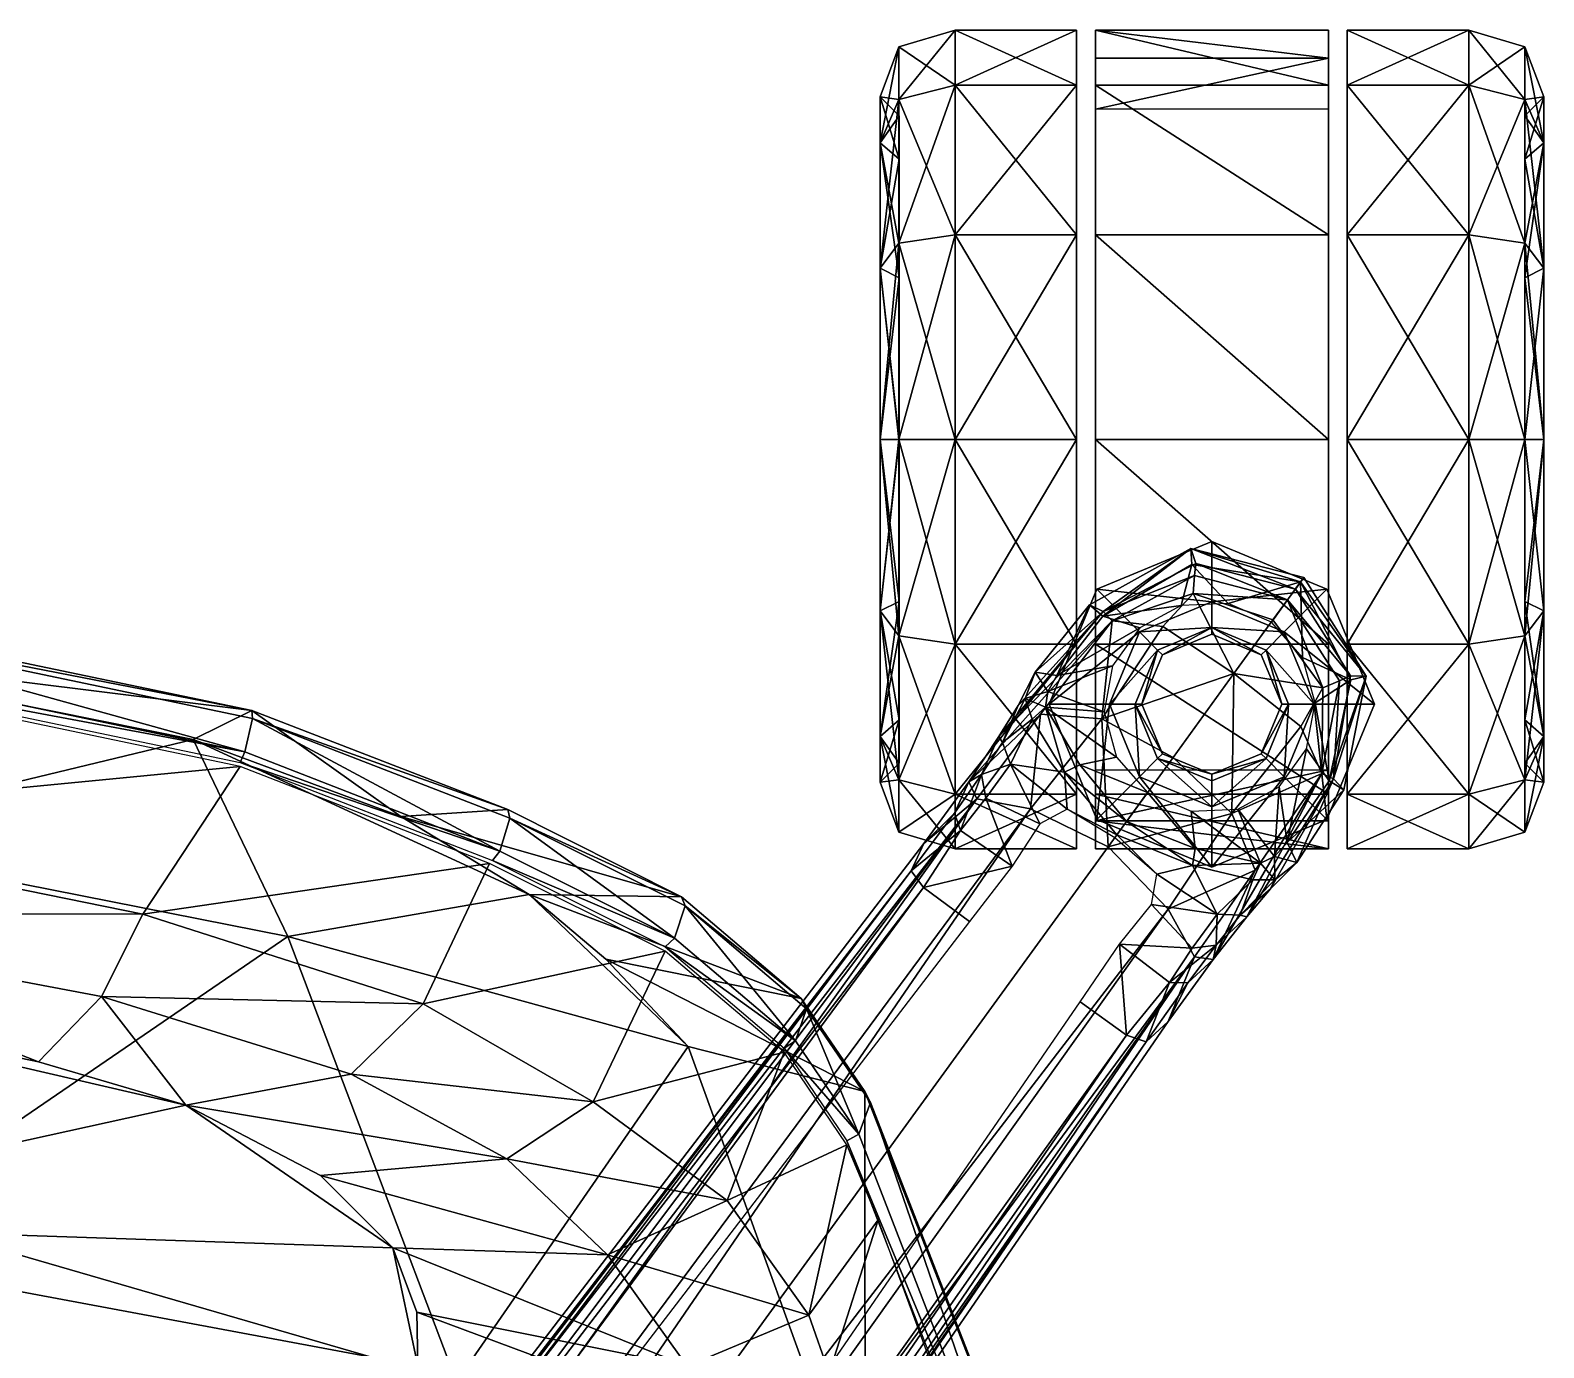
# Model space of a CAD drawing. Header units: inches. Extents: x -13.4 to 13.4, y -1.9 to 24.2.
# Drawn here: x 3.917 to 8.651, y 20.074 to 24.192 of the extents above; entities that cross this region are included whole.
import ezdxf

# ---------------------------------------------------------------- set-up
doc = ezdxf.new("R2010")
doc.units = ezdxf.units.IN
doc.header["$MEASUREMENT"] = 0
for name, color, linetype in [('AFUSE-3D-042', 42, 'Continuous'), ('AFUSE-3D-043', 43, 'Continuous'), ('AFUSE-3D-072', 72, 'Continuous'), ('AFUSE-3D-073', 73, 'Continuous'), ('AFUSE-3D-074', 74, 'Continuous')]:
    doc.layers.add(name, color=color, linetype=linetype)

msp = doc.modelspace()

# ---------------------------------------------------------------- meshes
at = {"layer": 'AFUSE-3D-042'}
mesh = msp.add_polyface(dxfattribs=at)
corners = [(7.1897, 23.4727, 0.3095), (7.1897, 23.5524, 0.1714), (7.1897, 24.0207, 0.6398), (7.1897, 23.8827, 0.7195), (6.8098, 23.5524, 0.1714), (6.8098, 24.0207, 0.6398), (6.5752, 23.4482, 0.3519), (6.6346, 23.4185, 0.4033), (6.6346, 23.7889, 0.7736), (6.5752, 23.8403, 0.7439), (7.1897, 24.1922, 1.2795), (7.1897, 24.0328, 1.2795), (6.8098, 24.1922, 1.2795), (6.6346, 23.9245, 1.2795), (6.5752, 23.9838, 1.2795), (7.1897, 24.0207, 1.9193), (7.1897, 23.8827, 1.8396), (6.8098, 24.0207, 1.9193), (6.6346, 23.7889, 1.7854), (6.5752, 23.8403, 1.8151), (7.1897, 23.5524, 2.3876), (7.1897, 23.4727, 2.2496), (6.8098, 23.5524, 2.3876), (6.6346, 23.4185, 2.1558), (6.5752, 23.4482, 2.2072), (6.634, 23.5264, 0.2165), (6.634, 23.9756, 0.6658), (6.634, 24.1401, 1.2795), (6.634, 23.9756, 1.8932), (6.634, 23.5264, 2.3425), (6.6346, 22.9126, 0.2677), (7.2488, 24.0328, 1.2795), (7.2488, 23.8827, 1.8396), (7.2488, 24.0207, 1.9193), (7.2488, 24.1922, 1.2795), (7.2488, 23.4727, 2.2496), (7.2488, 23.5524, 2.3876), (7.9771, 23.5524, 2.3876), (7.9771, 24.0207, 1.9193), (7.9771, 24.1046, 0.9528), (7.2488, 24.1046, 0.9528), (7.2488, 23.9452, 0.9528)]
mesh.append_faces([[corners[k] for k in face] for face in [(30, 18, 8)]], dxfattribs={"vtx0": -1, "vtx1": -1, "vtx2": -1})
mesh.append_faces([[corners[k] for k in face] for face in [(0, 1, 2), (2, 3, 0), (1, 4, 5), (5, 2, 1), (6, 7, 8), (8, 9, 6), (3, 2, 10), (10, 11, 3), (2, 5, 12), (12, 10, 2), (9, 8, 13), (13, 14, 9), (11, 10, 15), (15, 16, 11), (10, 12, 17), (17, 15, 10), (14, 13, 18), (18, 19, 14), (16, 15, 20), (20, 21, 16), (15, 17, 22), (22, 20, 15), (19, 18, 23), (23, 24, 19), (25, 26, 5), (5, 4, 25), (26, 27, 12), (12, 5, 26), (27, 28, 17), (17, 12, 27), (28, 29, 22), (22, 17, 28), (6, 9, 26), (26, 25, 6), (9, 14, 27), (27, 26, 9), (14, 19, 28), (28, 27, 14), (19, 24, 29), (29, 28, 19), (18, 13, 8), (31, 32, 33), (33, 34, 31), (32, 35, 36), (36, 33, 32), (33, 36, 37), (34, 33, 38), (39, 40, 34), (31, 34, 40), (40, 41, 31), (41, 40, 39)]], dxfattribs={"vtx2": -1})
mesh = msp.add_polyface(dxfattribs=at)
corners = [(8.0362, 23.4727, 0.3095), (8.0362, 23.8827, 0.7195), (8.0362, 24.0207, 0.6398), (8.0362, 23.5524, 0.1714), (8.4161, 24.0207, 0.6398), (8.4161, 23.5524, 0.1714), (8.6507, 23.4482, 0.3519), (8.6507, 23.8403, 0.7439), (8.5913, 23.7889, 0.7736), (8.5913, 23.4185, 0.4033), (8.0362, 24.0328, 1.2795), (8.0362, 24.1922, 1.2795), (8.4161, 24.1922, 1.2795), (8.6507, 23.9838, 1.2795), (8.5913, 23.9245, 1.2795), (8.0362, 23.8827, 1.8396), (8.0362, 24.0207, 1.9193), (8.4161, 24.0207, 1.9193), (8.6507, 23.8403, 1.8151), (8.5913, 23.7889, 1.7854), (8.0362, 23.4727, 2.2496), (8.0362, 23.5524, 2.3876), (8.4161, 23.5524, 2.3876), (8.6507, 23.4482, 2.2072), (8.5913, 23.4185, 2.1558), (8.5919, 23.5264, 0.2165), (8.5919, 23.9756, 0.6658), (8.5919, 24.1401, 1.2795), (8.5919, 23.9756, 1.8932), (8.5919, 23.5264, 2.3425), (8.5913, 22.9126, 2.2913), (8.5913, 22.9126, 0.2677), (7.9771, 23.5524, 2.3876), (7.9771, 24.0207, 1.9193), (7.2488, 24.0207, 1.9193), (7.9771, 24.1922, 1.2795), (7.2488, 24.1922, 1.2795), (7.9771, 24.1046, 0.9528), (7.9771, 23.9452, 0.9528), (7.2488, 23.9452, 0.9528), (7.9771, 23.8827, 1.8396), (7.9771, 24.0328, 1.2795), (7.9771, 23.4727, 2.2496)]
mesh.append_faces([[corners[k] for k in face] for face in [(8, 19, 31)]], dxfattribs={"vtx0": -1, "vtx1": -1, "vtx2": -1})
mesh.append_faces([[corners[k] for k in face] for face in [(0, 1, 2), (2, 3, 0), (3, 2, 4), (4, 5, 3), (6, 7, 8), (8, 9, 6), (1, 10, 11), (11, 2, 1), (2, 11, 12), (12, 4, 2), (7, 13, 14), (14, 8, 7), (10, 15, 16), (16, 11, 10), (11, 16, 17), (17, 12, 11), (13, 18, 19), (19, 14, 13), (15, 20, 21), (21, 16, 15), (16, 21, 22), (22, 17, 16), (18, 23, 24), (24, 19, 18), (25, 5, 4), (4, 26, 25), (26, 4, 12), (12, 27, 26), (27, 12, 17), (17, 28, 27), (28, 17, 22), (22, 29, 28), (6, 25, 26), (26, 7, 6), (7, 26, 27), (27, 13, 7), (13, 27, 28), (28, 18, 13), (18, 28, 29), (29, 23, 18), (8, 14, 19), (19, 24, 30), (32, 33, 34), (33, 35, 36), (36, 35, 37), (37, 38, 39), (35, 33, 40), (40, 41, 35), (41, 38, 37), (37, 35, 41), (33, 32, 42), (42, 40, 33)]], dxfattribs={"vtx2": -1})
mesh = msp.add_polyface(dxfattribs=at)
corners = [(7.1897, 22.9126, 0.1594), (7.1897, 22.9126, 0), (7.1897, 23.5524, 0.1714), (7.1897, 23.4727, 0.3095), (6.8098, 22.9126, 0), (6.8098, 23.5524, 0.1714), (6.5752, 22.9126, 0.2083), (6.6346, 22.9126, 0.2677), (6.6346, 23.4185, 0.4033), (6.5752, 23.4482, 0.3519), (7.1897, 23.4727, 2.2496), (7.1897, 23.5524, 2.3876), (7.1897, 22.9126, 2.5591), (7.1897, 22.9126, 2.3997), (6.8098, 23.5524, 2.3876), (6.8098, 22.9126, 2.5591), (6.5752, 23.4482, 2.2072), (6.6346, 23.4185, 2.1558), (6.6346, 22.9126, 2.2913), (6.5752, 22.9126, 2.3507), (7.1897, 22.2729, 2.3876), (7.1897, 22.3526, 2.2496), (6.8098, 22.2729, 2.3876), (6.6346, 22.4067, 2.1558), (6.5752, 22.3771, 2.2072), (7.1897, 22.3526, 0.3095), (7.1897, 22.2729, 0.1714), (6.8098, 22.2729, 0.1714), (6.5752, 22.3771, 0.3519), (6.6346, 22.4067, 0.4033), (6.634, 22.9126, 0.0521), (6.634, 23.5264, 0.2165), (6.634, 23.5264, 2.3425), (6.634, 22.9126, 2.507), (6.634, 22.2989, 2.3425), (6.634, 22.2989, 0.2165), (6.6346, 23.7889, 1.7854), (6.6346, 22.0364, 1.7854), (6.6346, 23.7889, 0.7736), (7.2488, 23.4727, 2.2496), (7.2488, 22.9126, 2.3997), (7.2488, 22.9126, 2.5591), (7.2488, 23.5524, 2.3876), (7.2488, 22.3526, 2.2496), (7.2488, 22.2729, 2.3876), (7.9771, 22.2729, 2.3876), (7.9771, 22.9126, 2.5591), (7.2527, 22.4453, 2.5581), (7.2527, 22.4453, 2.6614), (7.6127, 22.5944, 2.6614), (7.2527, 22.4453, 2.4559), (7.6127, 22.5944, 2.4559)]
mesh.append_faces([[corners[k] for k in face] for face in [(50, 49, 51)]], dxfattribs={"vtx0": -1})
mesh.append_faces([[corners[k] for k in face] for face in [(37, 18, 36), (7, 37, 36)]], dxfattribs={"vtx0": -1, "vtx1": -1, "vtx2": -1})
mesh.append_faces([[corners[k] for k in face] for face in [(8, 7, 38)]], dxfattribs={"vtx1": -1})
mesh.append_faces([[corners[k] for k in face] for face in [(50, 47, 49)]], dxfattribs={"vtx1": -1, "vtx2": -1})
mesh.append_faces([[corners[k] for k in face] for face in [(0, 1, 2), (2, 3, 0), (1, 4, 5), (5, 2, 1), (6, 7, 8), (8, 9, 6), (10, 11, 12), (12, 13, 10), (11, 14, 15), (15, 12, 11), (16, 17, 18), (18, 19, 16), (13, 12, 20), (20, 21, 13), (12, 15, 22), (19, 18, 23), (23, 24, 19), (25, 26, 1), (1, 0, 25), (26, 27, 4), (4, 1, 26), (28, 29, 7), (7, 6, 28), (30, 31, 5), (5, 4, 30), (32, 33, 15), (15, 14, 32), (33, 34, 22), (22, 15, 33), (35, 30, 4), (4, 27, 35), (6, 9, 31), (31, 30, 6), (16, 19, 33), (33, 32, 16), (19, 24, 34), (34, 33, 19), (28, 6, 30), (30, 35, 28), (18, 17, 36), (39, 40, 41), (41, 42, 39), (40, 43, 44), (44, 41, 40), (41, 44, 45), (42, 41, 46), (47, 48, 49)]], dxfattribs={"vtx2": -1})
mesh = msp.add_polyface(dxfattribs=at)
corners = [(8.0362, 22.9126, 0.1594), (8.0362, 23.4727, 0.3095), (8.0362, 23.5524, 0.1714), (8.0362, 22.9126, 0), (8.4161, 23.5524, 0.1714), (8.4161, 22.9126, 0), (8.6507, 22.9126, 0.2083), (8.6507, 23.4482, 0.3519), (8.5913, 23.4185, 0.4033), (8.5913, 22.9126, 0.2677), (8.0362, 23.4727, 2.2496), (8.0362, 22.9126, 2.3997), (8.0362, 22.9126, 2.5591), (8.0362, 23.5524, 2.3876), (8.4161, 22.9126, 2.5591), (8.4161, 23.5524, 2.3876), (8.6507, 23.4482, 2.2072), (8.6507, 22.9126, 2.3507), (8.5913, 22.9126, 2.2913), (8.5913, 23.4185, 2.1558), (8.0362, 22.3526, 2.2496), (8.0362, 22.2729, 2.3876), (8.4161, 22.2729, 2.3876), (8.6507, 22.3771, 2.2072), (8.5913, 22.4067, 2.1558), (8.0362, 22.3526, 0.3095), (8.0362, 22.2729, 0.1714), (8.4161, 22.2729, 0.1714), (8.6507, 22.3771, 0.3519), (8.5913, 22.4067, 0.4033), (8.5919, 22.9126, 0.0521), (8.5919, 23.5264, 0.2165), (8.5919, 23.5264, 2.3425), (8.5919, 22.9126, 2.507), (8.5919, 22.2989, 2.3425), (8.5919, 22.2989, 0.2165), (8.5913, 23.7889, 1.7854), (8.5913, 22.0364, 1.7854), (8.5913, 23.7889, 0.7736), (7.9771, 22.2729, 2.3876), (7.9771, 22.9126, 2.5591), (7.2488, 22.9126, 2.5591), (7.9771, 23.5524, 2.3876), (7.2488, 23.5524, 2.3876), (7.9771, 22.9126, 2.3997), (7.9771, 23.4727, 2.2496), (7.9771, 22.3526, 2.2496), (7.9726, 22.4453, 2.4559), (7.6127, 22.5944, 2.4559), (7.6127, 22.5944, 2.6614), (7.9726, 22.4453, 2.6614), (7.9726, 22.4453, 2.5581)]
mesh.append_faces([[corners[k] for k in face] for face in [(47, 49, 51)]], dxfattribs={"vtx0": -1, "vtx1": -1})
mesh.append_faces([[corners[k] for k in face] for face in [(36, 18, 37), (36, 37, 9)]], dxfattribs={"vtx0": -1, "vtx1": -1, "vtx2": -1})
mesh.append_faces([[corners[k] for k in face] for face in [(8, 38, 9)]], dxfattribs={"vtx1": -1})
mesh.append_faces([[corners[k] for k in face] for face in [(0, 1, 2), (2, 3, 0), (3, 2, 4), (4, 5, 3), (6, 7, 8), (8, 9, 6), (10, 11, 12), (12, 13, 10), (13, 12, 14), (14, 15, 13), (16, 17, 18), (18, 19, 16), (11, 20, 21), (21, 12, 11), (12, 21, 22), (22, 14, 12), (17, 23, 24), (24, 18, 17), (25, 0, 3), (3, 26, 25), (26, 3, 5), (5, 27, 26), (28, 6, 9), (9, 29, 28), (30, 5, 4), (4, 31, 30), (32, 15, 14), (14, 33, 32), (33, 14, 22), (22, 34, 33), (35, 27, 5), (5, 30, 35), (6, 30, 31), (31, 7, 6), (16, 32, 33), (33, 17, 16), (17, 33, 34), (34, 23, 17), (28, 35, 30), (30, 6, 28), (39, 40, 41), (40, 42, 43), (42, 40, 44), (44, 45, 42), (40, 39, 46), (46, 44, 40), (47, 48, 49), (49, 50, 51)]], dxfattribs={"vtx2": -1})
mesh = msp.add_polyface(dxfattribs=at)
corners = [(6.8098, 22.2729, 2.3876), (7.1897, 22.2729, 2.3876), (7.1897, 22.9126, 2.5591), (7.1897, 22.3526, 2.2496), (7.1897, 21.8045, 1.9193), (7.1897, 21.9426, 1.8396), (6.8098, 21.8045, 1.9193), (6.5752, 22.3771, 2.2072), (6.6346, 22.4067, 2.1558), (6.6346, 22.0364, 1.7854), (6.5752, 21.985, 1.8151), (7.1897, 21.6331, 1.2795), (7.1897, 21.7925, 1.2795), (6.8098, 21.6331, 1.2795), (6.6346, 21.9008, 1.2795), (6.5752, 21.8415, 1.2795), (7.1897, 21.8045, 0.6398), (7.1897, 21.9426, 0.7195), (6.8098, 21.8045, 0.6398), (6.6346, 22.0364, 0.7736), (6.5752, 21.985, 0.7439), (7.1897, 22.2729, 0.1714), (7.1897, 22.3526, 0.3095), (6.8098, 22.2729, 0.1714), (6.6346, 22.4067, 0.4033), (6.5752, 22.3771, 0.3519), (6.634, 22.2989, 2.3425), (6.634, 21.8496, 1.8932), (6.634, 21.6852, 1.2795), (6.634, 21.8496, 0.6658), (6.634, 22.2989, 0.2165), (6.6346, 22.9126, 0.2677), (6.6346, 22.9126, 2.2913), (7.2488, 22.3526, 2.2496), (7.2488, 21.9426, 1.8396), (7.2488, 21.8045, 1.9193), (7.3862, 22.3118, 2.6614), (7.2527, 22.4453, 2.6614), (7.1036, 22.0854, 2.6614), (7.2924, 22.0854, 2.6614), (7.2527, 21.7254, 2.6614), (7.1036, 22.0854, 2.3569), (7.2527, 21.7254, 1.9394), (7.2527, 22.4453, 2.5581)]
mesh.append_faces([[corners[k] for k in face] for face in [(31, 19, 9)]], dxfattribs={"vtx0": -1, "vtx1": -1, "vtx2": -1})
mesh.append_faces([[corners[k] for k in face] for face in [(0, 1, 2), (3, 1, 4), (4, 5, 3), (1, 0, 6), (6, 4, 1), (7, 8, 9), (9, 10, 7), (5, 4, 11), (11, 12, 5), (4, 6, 13), (13, 11, 4), (10, 9, 14), (14, 15, 10), (12, 11, 16), (16, 17, 12), (11, 13, 18), (18, 16, 11), (15, 14, 19), (19, 20, 15), (17, 16, 21), (21, 22, 17), (16, 18, 23), (23, 21, 16), (20, 19, 24), (24, 25, 20), (26, 27, 6), (6, 0, 26), (27, 28, 13), (13, 6, 27), (28, 29, 18), (18, 13, 28), (29, 30, 23), (23, 18, 29), (7, 10, 27), (27, 26, 7), (10, 15, 28), (28, 27, 10), (15, 20, 29), (29, 28, 15), (20, 25, 30), (30, 29, 20), (31, 24, 19), (19, 14, 9), (9, 8, 32), (33, 34, 35), (36, 37, 38), (39, 38, 40), (40, 38, 41), (41, 42, 40), (38, 37, 43), (43, 41, 38)]], dxfattribs={"vtx2": -1})
mesh = msp.add_polyface(dxfattribs=at)
corners = [(8.0362, 22.3526, 2.2496), (8.0362, 21.9426, 1.8396), (8.0362, 21.8045, 1.9193), (8.0362, 22.2729, 2.3876), (8.4161, 21.8045, 1.9193), (8.4161, 22.2729, 2.3876), (8.6507, 22.3771, 2.2072), (8.6507, 21.985, 1.8151), (8.5913, 22.0364, 1.7854), (8.5913, 22.4067, 2.1558), (8.0362, 21.7925, 1.2795), (8.0362, 21.6331, 1.2795), (8.4161, 21.6331, 1.2795), (8.6507, 21.8415, 1.2795), (8.5913, 21.9008, 1.2795), (8.0362, 21.9426, 0.7195), (8.0362, 21.8045, 0.6398), (8.4161, 21.8045, 0.6398), (8.6507, 21.985, 0.7439), (8.5913, 22.0364, 0.7736), (8.0362, 22.3526, 0.3095), (8.0362, 22.2729, 0.1714), (8.4161, 22.2729, 0.1714), (8.6507, 22.3771, 0.3519), (8.5913, 22.4067, 0.4033), (8.5919, 22.2989, 2.3425), (8.5919, 21.8496, 1.8932), (8.5919, 21.6852, 1.2795), (8.5919, 21.8496, 0.6658), (8.5919, 22.2989, 0.2165), (8.5913, 22.9126, 2.2913), (8.5913, 22.9126, 0.2677), (7.9771, 21.9426, 1.8396), (7.9771, 21.8045, 1.9193), (7.9771, 21.6331, 1.2795), (7.9771, 21.7207, 0.9528), (7.9771, 21.8801, 0.9528), (7.9771, 21.7925, 1.2795), (8.1217, 22.0854, 2.6614), (7.9726, 22.4453, 2.6614), (7.8391, 22.3118, 2.6614), (7.9726, 21.7254, 2.6614), (7.9329, 22.0854, 2.6614), (7.9726, 21.7254, 1.9394), (8.1217, 22.0854, 2.3569), (7.9726, 22.4453, 2.5581)]
mesh.append_faces([[corners[k] for k in face] for face in [(8, 19, 31)]], dxfattribs={"vtx0": -1, "vtx1": -1, "vtx2": -1})
mesh.append_faces([[corners[k] for k in face] for face in [(0, 1, 2), (2, 3, 0), (3, 2, 4), (4, 5, 3), (6, 7, 8), (8, 9, 6), (1, 10, 11), (11, 2, 1), (2, 11, 12), (12, 4, 2), (7, 13, 14), (14, 8, 7), (10, 15, 16), (16, 11, 10), (11, 16, 17), (17, 12, 11), (13, 18, 19), (19, 14, 13), (15, 20, 21), (21, 16, 15), (16, 21, 22), (22, 17, 16), (18, 23, 24), (24, 19, 18), (25, 5, 4), (4, 26, 25), (26, 4, 12), (12, 27, 26), (27, 12, 17), (17, 28, 27), (28, 17, 22), (22, 29, 28), (6, 25, 26), (26, 7, 6), (7, 26, 27), (27, 13, 7), (13, 27, 28), (28, 18, 13), (18, 28, 29), (29, 23, 18), (30, 9, 8), (8, 14, 19), (19, 24, 31), (32, 33, 34), (35, 36, 37), (37, 34, 35), (38, 39, 40), (41, 38, 42), (41, 43, 44), (44, 38, 41), (38, 44, 45), (45, 39, 38)]], dxfattribs={"vtx2": -1})
mesh = msp.add_polyface(dxfattribs=at)
corners = [(7.2488, 21.8045, 1.9193), (7.2488, 22.2729, 2.3876), (7.2488, 22.3526, 2.2496), (7.2488, 21.9426, 1.8396), (7.2488, 21.7925, 1.2795), (7.2488, 21.6331, 1.2795), (7.2488, 21.8801, 0.9528), (7.2488, 21.7207, 0.9528), (7.9771, 21.6331, 1.2795), (7.9771, 21.8045, 1.9193), (7.9771, 21.8801, 0.9528), (7.2527, 22.4453, 2.6614), (7.3862, 22.3118, 2.6614), (7.6127, 22.4056, 2.6614), (7.6127, 22.5944, 2.6614), (7.1036, 22.0854, 2.6614), (7.2924, 22.0854, 2.6614), (7.2527, 21.7254, 2.6614), (7.3862, 21.8589, 2.6614), (7.6127, 21.5763, 2.6614), (7.6127, 21.7651, 2.6614), (7.3862, 22.3118, 2.7835), (7.4432, 22.2549, 2.7835), (7.6127, 22.3251, 2.7835), (7.6127, 22.4056, 2.7835), (7.2924, 22.0854, 2.7835), (7.3729, 22.0854, 2.7835), (7.3862, 21.8589, 2.7835), (7.4432, 21.9159, 2.7835), (7.6127, 21.7651, 2.7835), (7.6127, 21.8457, 2.7835), (7.4581, 22.2399, 2.8622), (7.6127, 22.304, 2.8622), (7.3941, 22.0854, 2.8622), (7.4581, 21.9308, 2.8622), (7.6127, 21.8668, 2.8622), (7.4581, 22.2399, 3.6496), (7.3941, 22.0854, 3.6496), (7.4581, 21.9308, 3.6496), (7.6127, 21.8668, 3.6496), (7.6127, 21.5763, 1.2673), (7.6127, 21.5763, 1.7393), (7.2527, 21.7254, 1.7393), (7.4013, 21.6639, 1.2673), (7.2527, 21.7254, 1.9394), (7.6127, 21.5763, 1.9394)]
mesh.append_faces([[corners[k] for k in face] for face in [(0, 1, 2), (3, 4, 5), (5, 0, 3), (4, 6, 7), (7, 5, 4), (0, 5, 8), (1, 0, 9), (8, 5, 7), (7, 6, 10), (11, 12, 13), (13, 14, 11), (15, 16, 12), (17, 18, 16), (19, 20, 18), (18, 17, 19), (21, 22, 23), (23, 24, 21), (25, 26, 22), (22, 21, 25), (27, 28, 26), (26, 25, 27), (29, 30, 28), (28, 27, 29), (21, 24, 13), (13, 12, 21), (25, 21, 12), (12, 16, 25), (27, 25, 16), (16, 18, 27), (29, 27, 18), (18, 20, 29), (31, 32, 23), (23, 22, 31), (33, 31, 22), (22, 26, 33), (34, 33, 26), (26, 28, 34), (35, 34, 28), (28, 30, 35), (32, 31, 36), (37, 36, 31), (31, 33, 37), (38, 37, 33), (33, 34, 38), (39, 38, 34), (34, 35, 39), (40, 41, 42), (42, 43, 40), (19, 17, 44), (44, 45, 19), (45, 44, 42), (42, 41, 45)]], dxfattribs={"vtx2": -1})
mesh = msp.add_polyface(dxfattribs=at)
corners = [(7.9771, 21.6331, 1.2795), (7.9771, 21.8045, 1.9193), (7.2488, 21.8045, 1.9193), (7.9771, 22.2729, 2.3876), (7.2488, 22.2729, 2.3876), (7.2488, 21.7207, 0.9528), (7.9771, 21.7207, 0.9528), (7.9771, 21.8801, 0.9528), (7.9771, 21.9426, 1.8396), (7.9771, 22.3526, 2.2496), (7.9771, 21.7925, 1.2795), (7.4581, 22.2399, 3.6496), (7.6127, 22.304, 3.6496), (7.6127, 22.304, 2.8622), (7.9726, 22.4453, 2.6614), (7.6127, 22.5944, 2.6614), (7.6127, 22.4056, 2.6614), (7.8391, 22.3118, 2.6614), (7.9329, 22.0854, 2.6614), (8.1217, 22.0854, 2.6614), (7.8391, 21.8589, 2.6614), (7.9726, 21.7254, 2.6614), (7.6127, 21.5763, 2.6614), (7.6127, 21.7651, 2.6614), (7.8391, 22.3118, 2.7835), (7.6127, 22.4056, 2.7835), (7.6127, 22.3251, 2.7835), (7.7822, 22.2549, 2.7835), (7.9329, 22.0854, 2.7835), (7.8524, 22.0854, 2.7835), (7.8391, 21.8589, 2.7835), (7.7822, 21.9159, 2.7835), (7.6127, 21.7651, 2.7835), (7.6127, 21.8457, 2.7835), (7.7672, 22.2399, 2.8622), (7.8312, 22.0854, 2.8622), (7.7672, 21.9308, 2.8622), (7.6127, 21.8668, 2.8622), (7.7672, 22.2399, 3.6496), (7.8312, 22.0854, 3.6496), (7.7672, 21.9308, 3.6496), (7.6127, 21.8668, 3.6496), (7.6127, 21.5763, 1.2673), (7.824, 21.6639, 1.2673), (7.9726, 21.7254, 1.7393), (7.6127, 21.5763, 1.7393), (7.6127, 21.5763, 1.9394), (7.9726, 21.7254, 1.9394)]
mesh.append_faces([[corners[k] for k in face] for face in [(0, 1, 2), (1, 3, 4), (5, 6, 0), (7, 6, 5), (3, 1, 8), (8, 9, 3), (0, 10, 8), (11, 12, 13), (14, 15, 16), (16, 17, 14), (17, 18, 19), (18, 20, 21), (22, 21, 20), (20, 23, 22), (24, 25, 26), (26, 27, 24), (28, 24, 27), (27, 29, 28), (30, 28, 29), (29, 31, 30), (32, 30, 31), (31, 33, 32), (24, 17, 16), (16, 25, 24), (28, 18, 17), (17, 24, 28), (30, 20, 18), (18, 28, 30), (32, 23, 20), (20, 30, 32), (34, 27, 26), (26, 13, 34), (35, 29, 27), (27, 34, 35), (36, 31, 29), (29, 35, 36), (37, 33, 31), (31, 36, 37), (38, 34, 13), (13, 12, 38), (39, 35, 34), (34, 38, 39), (40, 36, 35), (35, 39, 40), (41, 37, 36), (36, 40, 41), (42, 43, 44), (44, 45, 42), (22, 46, 47), (47, 21, 22), (46, 45, 44), (44, 47, 46)]], dxfattribs={"vtx2": -1})
at = {"layer": 'AFUSE-3D-043'}
mesh = msp.add_polyface(dxfattribs=at)
corners = [(6.8778, 21.7899, 3.9817), (7.077, 22.0542, 3.8734), (6.8524, 21.843, 3.319), (7.2733, 22.3758, 3.2537), (7.0068, 22.0817, 2.9894), (6.9467, 21.9848, 3.1586), (7.3008, 22.3459, 3.7156), (7.06, 22.1855, 2.7059), (7.2303, 22.3959, 2.7371), (7.5466, 22.5721, 2.7214), (7.5584, 22.4878, 3.7073), (7.2686, 22.0401, 4.1025), (7.4599, 22.3285, 3.9663), (7.046, 21.758, 4.219), (7.2889, 21.6401, 4.2971), (7.4913, 21.9187, 4.1842), (7.5538, 22.4317, 3.8806), (6.9828, 21.8986, 2.8542), (6.9063, 21.7917, 2.9595), (6.892, 21.8655, 3.0051), (6.9581, 21.9661, 2.8911), (7.0509, 22.0384, 2.6708), (7.0294, 22.1036, 2.6886), (7.2716, 22.3609, 2.6301), (7.1284, 22.1758, 2.6294), (7.0998, 22.1249, 2.6296), (7.0929, 22.0765, 2.6299), (7.152, 21.8729, 2.6758), (7.1995, 21.8964, 2.6296), (7.5169, 22.3939, 2.6335), (7.3879, 22.3244, 2.6321), (7.5505, 22.5222, 2.6309), (7.3017, 22.2058, 2.6306), (7.2756, 22.0616, 2.6292), (7.3145, 21.9203, 2.6283), (7.4119, 21.8093, 2.628)]
mesh.append_faces([[corners[k] for k in face] for face in [(0, 1, 2), (3, 4, 5), (5, 6, 3), (7, 4, 3), (3, 8, 7), (6, 5, 2), (2, 1, 6), (9, 8, 3), (3, 6, 10), (11, 12, 6), (6, 1, 11), (1, 0, 13), (13, 11, 1), (14, 15, 11), (6, 12, 16), (17, 18, 19), (19, 20, 17), (21, 17, 20), (20, 22, 21), (5, 4, 20), (20, 19, 5), (22, 20, 4), (4, 7, 22), (2, 5, 19), (8, 23, 24), (24, 7, 8), (23, 8, 9), (22, 25, 26), (26, 21, 22), (7, 24, 25), (25, 22, 7), (27, 21, 26), (26, 28, 27), (17, 21, 27), (23, 29, 30), (30, 24, 23), (29, 23, 31), (25, 32, 33), (33, 26, 25), (24, 30, 32), (32, 25, 24), (26, 33, 34), (34, 28, 26), (28, 34, 35)]], dxfattribs={"vtx2": -1})
mesh = msp.add_polyface(dxfattribs=at)
corners = [(8.0957, 22.1732, 2.7214), (8.0466, 22.1745, 3.2715), (7.9935, 21.8526, 3.2537), (8.0259, 21.8179, 2.7371), (8.0119, 22.1583, 3.7073), (7.9565, 21.8694, 3.7156), (7.8739, 22.4453, 3.2514), (7.8494, 22.4115, 3.7085), (7.8909, 22.0154, 3.9663), (7.6757, 21.7444, 4.1025), (7.8039, 22.3488, 3.9171), (7.9599, 22.1366, 3.8806), (7.9799, 21.8463, 2.6301), (8.0471, 22.1614, 2.6309), (7.9006, 22.482, 2.7293), (7.682, 22.1811, 4.061), (7.4913, 21.9187, 4.1842), (7.8904, 22.4679, 2.6494), (7.9092, 21.9456, 2.6321), (7.9354, 22.0898, 2.6335), (7.8964, 22.2311, 2.6344), (7.799, 22.3422, 2.6347), (7.2733, 22.3758, 3.2537), (7.563, 22.5258, 3.2715), (7.5466, 22.5721, 2.7214), (7.5584, 22.4878, 3.7073), (7.5538, 22.4317, 3.8806), (7.3008, 22.3459, 3.7156), (7.5505, 22.5222, 2.6309), (7.2716, 22.3609, 2.6301), (7.2686, 22.0401, 4.1025), (7.4599, 22.3285, 3.9663), (7.6633, 22.4004, 2.6344), (7.5169, 22.3939, 2.6335)]
mesh.append_faces([[corners[k] for k in face] for face in [(0, 1, 2), (2, 3, 0), (2, 1, 4), (4, 5, 2), (1, 6, 7), (7, 4, 1), (5, 8, 9), (7, 10, 11), (11, 4, 7), (11, 8, 5), (5, 4, 11), (0, 3, 12), (12, 13, 0), (6, 1, 0), (0, 14, 6), (9, 8, 15), (15, 16, 9), (15, 8, 11), (11, 10, 15), (0, 13, 17), (17, 14, 0), (18, 19, 12), (13, 12, 19), (19, 20, 13), (17, 13, 20), (20, 21, 17), (22, 23, 24), (25, 23, 22), (23, 25, 7), (7, 6, 23), (7, 25, 26), (26, 10, 7), (26, 25, 27), (24, 28, 29), (6, 14, 24), (24, 23, 6), (30, 16, 15), (15, 31, 30), (15, 10, 26), (26, 31, 15), (24, 14, 17), (17, 28, 24), (28, 32, 33), (17, 21, 32), (32, 28, 17)]], dxfattribs={"vtx2": -1})
mesh = msp.add_polyface(dxfattribs=at)
corners = [(7.9935, 21.8526, 3.2537), (7.9565, 21.8694, 3.7156), (7.7226, 21.4211, 3.1586), (7.7961, 21.5082, 2.9894), (7.8785, 21.5909, 2.7059), (8.0259, 21.8179, 2.7371), (7.6757, 21.7444, 4.1025), (7.7483, 21.5665, 3.8734), (7.4762, 21.4454, 4.219), (7.4913, 21.9187, 4.1842), (7.2889, 21.6401, 4.2971), (7.8481, 21.6529, 2.6294), (7.9799, 21.8463, 2.6301), (7.8085, 21.61, 2.6296), (7.5527, 21.5818, 2.6758), (7.5603, 21.6342, 2.6296), (7.7646, 21.5885, 2.6299), (7.316, 21.6773, 2.6864), (7.3459, 21.7184, 2.6304), (7.4403, 21.5545, 2.8513), (7.309, 21.6677, 2.7849), (7.9092, 21.9456, 2.6321), (7.694, 21.7576, 2.6292), (7.8231, 21.8271, 2.6306), (7.5476, 21.751, 2.6283), (7.4119, 21.8093, 2.628), (6.8524, 21.843, 3.319), (6.7115, 21.6498, 3.4404), (6.8778, 21.7899, 3.9817), (7.2686, 22.0401, 4.1025), (7.046, 21.758, 4.219), (6.8265, 21.691, 3.0404), (6.7112, 21.5124, 3.1377), (6.6725, 21.5642, 3.1934), (6.8077, 21.7452, 3.095), (6.892, 21.8655, 3.0051), (6.9063, 21.7917, 2.9595), (7.152, 21.8729, 2.6758), (7.1607, 21.7576, 2.8513), (6.9828, 21.8986, 2.8542), (7.1995, 21.8964, 2.6296), (7.0751, 21.7121, 2.9438), (6.9887, 21.5792, 3.0498)]
mesh.append_faces([[corners[k] for k in face] for face in [(0, 1, 2), (2, 3, 0), (4, 5, 0), (0, 3, 4), (6, 7, 1), (7, 6, 8), (6, 9, 10), (10, 8, 6), (5, 4, 11), (11, 12, 5), (13, 11, 4), (14, 15, 16), (14, 17, 18), (18, 15, 14), (17, 14, 19), (19, 20, 17), (12, 11, 21), (13, 16, 22), (22, 23, 13), (11, 13, 23), (23, 21, 11), (16, 15, 24), (24, 22, 16), (15, 18, 25), (25, 24, 15), (26, 27, 28), (29, 30, 10), (31, 32, 33), (33, 34, 31), (35, 36, 31), (31, 34, 35), (34, 33, 27), (27, 26, 34), (35, 34, 26), (37, 38, 39), (37, 40, 18), (18, 17, 37), (39, 38, 41), (41, 36, 39), (36, 41, 42), (42, 31, 36), (32, 31, 42), (17, 20, 38), (38, 37, 17), (25, 18, 40)]], dxfattribs={"vtx2": -1})
mesh = msp.add_polyface(dxfattribs=at)
corners = [(2.0061, 13.1448, 5.7844), (7.4766, 21.0939, 3.4404), (7.5585, 21.2954, 3.9817), (7.6168, 21.2876, 3.319), (7.7483, 21.5665, 3.8734), (7.9565, 21.8694, 3.7156), (7.7226, 21.4211, 3.1586), (7.4762, 21.4454, 4.219), (1.7663, 13.4323, 7.661), (7.2889, 21.6401, 4.2971), (1.5009, 13.6735, 7.7574), (7.4803, 21.216, 3.0404), (7.5377, 21.2149, 3.095), (7.4073, 21.0304, 3.1934), (7.346, 21.0511, 3.1377), (7.626, 21.3322, 3.0051), (7.5514, 21.323, 2.9595), (7.6294, 21.4288, 2.8542), (7.7012, 21.4262, 2.8911), (7.7413, 21.5368, 2.6708), (7.81, 21.5365, 2.6886), (7.7961, 21.5082, 2.9894), (7.8785, 21.5909, 2.7059), (7.7646, 21.5885, 2.6299), (7.8085, 21.61, 2.6296), (7.5527, 21.5818, 2.6758), (7.4403, 21.5545, 2.8513), (7.4235, 21.459, 2.9438), (7.3238, 21.3357, 3.0498), (7.2006, 21.155, 3.1431), (1.7792, 13.2696, 5.3662), (6.8778, 21.7899, 3.9817), (6.7115, 21.6498, 3.4404), (0.842, 13.9906, 5.7844), (1.1895, 13.8514, 7.661), (7.046, 21.758, 4.219), (6.6725, 21.5642, 3.1934), (6.7112, 21.5124, 3.1377), (0.8934, 13.916, 5.3582), (6.9887, 21.5792, 3.0498), (6.8549, 21.4061, 3.1431), (1.0308, 13.8133, 5.3662)]
mesh.append_faces([[corners[k] for k in face] for face in [(0, 1, 2), (3, 4, 2), (2, 1, 3), (5, 4, 3), (3, 6, 5), (7, 2, 4), (2, 7, 8), (7, 9, 10), (11, 12, 13), (13, 14, 11), (15, 12, 11), (11, 16, 15), (17, 18, 15), (15, 16, 17), (19, 20, 18), (18, 17, 19), (6, 15, 18), (18, 21, 6), (20, 22, 21), (21, 18, 20), (12, 3, 1), (1, 13, 12), (3, 12, 15), (15, 6, 3), (20, 19, 23), (23, 24, 20), (22, 20, 24), (23, 19, 25), (25, 19, 17), (17, 26, 25), (17, 16, 27), (27, 26, 17), (16, 11, 28), (28, 27, 16), (28, 11, 14), (14, 29, 28), (30, 29, 14), (31, 32, 33), (34, 35, 31), (10, 9, 35), (36, 37, 38), (33, 32, 36), (39, 40, 37), (37, 40, 41)]], dxfattribs={"vtx2": -1})
mesh = msp.add_polyface(dxfattribs=at)
corners = [(7.5585, 21.2954, 3.9817), (1.8854, 13.2062, 7.3127), (2.0061, 13.1448, 5.7844), (1.7663, 13.4323, 7.661), (1.5009, 13.6735, 7.7574), (7.4762, 21.4454, 4.219), (1.4801, 13.0379, 7.8767), (1.1912, 13.2473, 7.9428), (7.4073, 21.0304, 3.1934), (1.9739, 13.1446, 5.411), (1.9192, 13.1706, 5.3582), (7.346, 21.0511, 3.1377), (7.4766, 21.0939, 3.4404), (1.7792, 13.2696, 5.3662), (0.842, 13.9906, 5.7844), (0.9376, 13.8948, 7.3127), (6.8778, 21.7899, 3.9817), (1.1895, 13.8514, 7.661), (7.046, 21.758, 4.219), (0.6206, 13.7537, 5.8629), (0.6847, 13.618, 7.4757), (0.29, 13.5695, 5.9183), (0.342, 13.4339, 7.5837), (0.9028, 13.4573, 7.8767), (0.451, 13.116, 8.0727), (0.0002, 13.5177, 5.9339), (0.0002, 13.3717, 7.6198), (0.8934, 13.916, 5.3582), (0.8517, 13.9599, 5.411), (6.6725, 21.5642, 3.1934), (0.6583, 13.6643, 5.4314), (0.6281, 13.7174, 5.4779), (0.3312, 13.4709, 5.4861), (0.3088, 13.5439, 5.5361), (0.0002, 13.4845, 5.5339), (0.0002, 13.4063, 5.502), (1.0308, 13.8133, 5.3662), (6.7112, 21.5124, 3.1377), (0.7815, 13.5155, 5.4526), (0.4582, 13.2356, 5.5156), (0.0002, 13.1152, 5.5266)]
mesh.append_faces([[corners[k] for k in face] for face in [(0, 1, 2), (3, 1, 0), (4, 3, 5), (6, 3, 4), (4, 7, 6), (8, 9, 10), (10, 11, 8), (8, 12, 2), (2, 9, 8), (11, 10, 13), (14, 15, 16), (16, 15, 17), (18, 17, 4), (19, 20, 15), (15, 14, 19), (21, 22, 20), (20, 19, 21), (23, 17, 15), (15, 20, 23), (20, 22, 24), (24, 23, 20), (23, 7, 4), (4, 17, 23), (25, 26, 22), (22, 21, 25), (27, 28, 29), (29, 28, 14), (30, 31, 28), (28, 27, 30), (32, 33, 31), (31, 30, 32), (34, 33, 32), (32, 35, 34), (21, 33, 34), (34, 25, 21), (19, 31, 33), (33, 21, 19), (14, 28, 31), (31, 19, 14), (36, 27, 37), (38, 30, 27), (27, 36, 38), (39, 32, 30), (30, 38, 39), (40, 35, 32)]], dxfattribs={"vtx2": -1})
at = {"layer": 'AFUSE-3D-072'}
mesh = msp.add_polyface(dxfattribs=at)
corners = [(2.7485, 17.3411, 16.7749), (0.0002, 17.5222, 16.7024), (0.0002, 16.9279, 16.2331), (2.4496, 17.749, 17.5782), (0.0002, 17.9179, 17.5642), (4.7807, 17.2419, 17.8285), (5.1627, 16.8406, 17.1593), (0.0002, 17.9802, 19.5633), (0.0002, 17.9495, 18.5637), (2.4118, 17.8599, 18.5549), (2.4804, 17.7996, 19.591), (0.0002, 17.8191, 22.073), (2.7577, 17.574, 22.134), (0.0002, 18.0866, 24.6043), (3.0946, 17.7236, 24.672), (0.0002, 19.3694, 30.5151), (0.0002, 18.657, 27.6236), (2.9779, 18.2957, 27.6577), (2.8865, 19.0723, 30.6242), (0.0002, 20.6579, 35.0265), (2.7325, 20.4639, 35.1046), (4.6882, 17.3354, 18.7112), (4.6236, 17.313, 19.6092), (5.1127, 16.9353, 22.1074), (5.5277, 16.9971, 24.7557), (5.4819, 18.5024, 30.814), (5.5393, 17.6194, 27.8643), (5.1291, 20.0171, 35.2281), (0.0002, 21.4202, 37.6118), (2.7788, 21.2087, 37.4981), (4.4042, 20.832, 37.1953), (4.8254, 20.6125, 36.8205), (5.4081, 20.6643, 37.3828), (4.9207, 20.9287, 37.8061), (4.1406, 21.1722, 38.056), (3.9431, 20.9676, 37.333), (0.0002, 21.6326, 38.3199), (2.7637, 21.4311, 38.197), (0.0002, 21.9267, 38.6168), (2.8287, 21.7219, 38.4961), (4.2698, 21.4292, 38.2844), (5.1463, 21.1492, 37.9868), (5.0515, 20.3862, 36.3025), (0.0002, 22.4365, 38.5067), (2.956, 22.2294, 38.3941), (4.5737, 21.8905, 38.1733), (5.3539, 21.5879, 37.8322)]
mesh.append_faces([[corners[k] for k in face] for face in [(0, 1, 2), (3, 4, 1), (1, 0, 3), (5, 3, 0), (0, 6, 5), (7, 8, 9), (9, 10, 7), (11, 7, 10), (10, 12, 11), (13, 11, 12), (12, 14, 13), (15, 16, 17), (17, 18, 15), (19, 15, 18), (18, 20, 19), (9, 21, 22), (22, 10, 9), (10, 22, 23), (23, 12, 10), (12, 23, 24), (24, 14, 12), (25, 18, 17), (17, 26, 25), (18, 25, 27), (27, 20, 18), (28, 19, 20), (20, 29, 28), (13, 14, 17), (17, 16, 13), (14, 24, 26), (26, 17, 14), (30, 31, 32), (30, 33, 34), (34, 35, 30), (36, 28, 29), (29, 37, 36), (35, 34, 37), (37, 29, 35), (38, 36, 37), (37, 39, 38), (40, 39, 37), (37, 34, 40), (41, 40, 34), (34, 33, 41), (42, 20, 27), (30, 35, 29), (29, 20, 30), (43, 38, 39), (39, 44, 43), (45, 44, 39), (39, 40, 45), (46, 45, 40), (42, 31, 30), (30, 20, 42), (8, 4, 3), (3, 9, 8), (9, 3, 5), (5, 21, 9)]], dxfattribs={"vtx2": -1})
mesh = msp.add_polyface(dxfattribs=at)
corners = [(5.3756, 17.0635, 17.8863), (4.7807, 17.2419, 17.8285), (5.1627, 16.8406, 17.1593), (5.8274, 17.1362, 17.8243), (5.6256, 16.7131, 17.2526), (4.6882, 17.3354, 18.7112), (5.3806, 17.1331, 18.7071), (5.4288, 17.0703, 19.5338), (4.6236, 17.313, 19.6092), (6.8989, 17.2478, 28.0125), (5.5393, 17.6194, 27.8643), (5.5277, 16.9971, 24.7557), (6.5813, 18.2529, 30.9074), (5.4819, 18.5024, 30.814), (6.0162, 19.8538, 35.4124), (5.1291, 20.0171, 35.2281), (4.8254, 20.6125, 36.8205), (5.0515, 20.3862, 36.3025), (5.7228, 20.3647, 36.7409), (5.4081, 20.6643, 37.3828), (4.9207, 20.9287, 37.8061), (4.4042, 20.832, 37.1953), (5.6777, 20.8425, 37.5228), (5.1463, 21.1492, 37.9868), (6.0964, 20.5339, 36.8283), (7.0034, 18.3752, 30.9135), (6.4154, 19.9941, 35.4343), (7.313, 17.3489, 27.9765), (7.5226, 16.4311, 24.917), (5.7837, 17.2622, 18.544), (5.8891, 17.0903, 19.5483), (5.1268, 20.1853, 35.7457), (4.2698, 21.4292, 38.2844), (5.3539, 21.5879, 37.8322), (5.9033, 21.3138, 37.3671), (6.2752, 20.9978, 36.6972), (7.1825, 18.8139, 30.687), (6.5693, 20.4733, 35.2769), (7.4863, 17.7829, 27.7865), (7.6256, 16.8236, 24.378), (6.115, 17.6371, 19.3736), (6.9618, 17.098, 21.9262), (6.9284, 16.5576, 22.0569), (5.9974, 17.6836, 18.2738), (6.3779, 17.1697, 17.1376), (6.112, 17.5027, 17.6474), (6.0854, 16.842, 17.2888), (5.972, 20.0164, 35.8714), (6.3522, 20.1753, 35.9267), (6.4715, 20.7082, 35.9501)]
mesh.append_faces([[corners[k] for k in face] for face in [(0, 1, 2), (3, 0, 4), (5, 6, 7), (7, 8, 5), (9, 10, 11), (10, 9, 12), (12, 13, 10), (13, 12, 14), (14, 15, 13), (16, 17, 18), (18, 19, 16), (19, 20, 21), (22, 23, 20), (20, 19, 22), (19, 18, 24), (24, 22, 19), (25, 26, 14), (14, 12, 25), (27, 25, 12), (12, 9, 27), (28, 27, 9), (7, 6, 29), (29, 30, 7), (15, 31, 17), (32, 23, 33), (34, 33, 23), (23, 22, 34), (22, 24, 35), (35, 34, 22), (36, 37, 26), (26, 25, 36), (38, 36, 25), (25, 27, 38), (39, 38, 27), (40, 41, 42), (42, 30, 40), (40, 30, 29), (29, 43, 40), (44, 45, 3), (3, 46, 44), (17, 31, 47), (47, 18, 17), (18, 47, 48), (48, 24, 18), (24, 48, 49), (49, 35, 24), (31, 15, 14), (14, 47, 31), (47, 14, 26), (26, 48, 47), (48, 26, 37), (37, 49, 48), (5, 1, 0), (0, 6, 5), (6, 0, 3), (3, 29, 6), (3, 45, 43), (43, 29, 3)]], dxfattribs={"vtx2": -1})
at = {"layer": 'AFUSE-3D-073'}
mesh = msp.add_polyface(dxfattribs=at)
corners = [(3.8117, 19.2706, 26.793), (3.7527, 19.5969, 28.1386), (5.7846, 18.8679, 27.9071), (1.8672, 19.7098, 26.91), (1.7861, 20.0639, 28.3745), (0.0002, 19.8733, 26.9521), (0.0002, 20.2165, 28.4387), (4.6102, 22.0657, 38.1383), (4.427, 21.9753, 37.5416), (2.9504, 22.2719, 37.7289), (2.977, 22.407, 38.3577), (1.2866, 22.4328, 37.846), (1.3041, 22.5682, 38.458), (1.4154, 21.8503, 35.4392), (0.0002, 21.8865, 35.4092), (0.0002, 22.4835, 37.8432), (3.1559, 21.6684, 35.4387), (4.7229, 21.3591, 35.4751), (1.6338, 20.8234, 31.4063), (0.0002, 20.9382, 31.4645), (3.4499, 20.4894, 31.3487), (5.2502, 19.9675, 31.2798), (4.5888, 21.9364, 38.1955), (4.6125, 22.0414, 38.1728), (2.9745, 22.3842, 38.3934), (2.9609, 22.2776, 38.417), (1.3031, 22.5454, 38.4938), (1.2966, 22.4382, 38.5177), (0.0002, 22.5682, 38.458), (2.956, 22.2422, 38.3941), (4.5737, 21.9034, 38.1733), (1.294, 22.4025, 38.495), (5.8946, 18.4622, 26.5816), (3.8095, 19.2589, 26.7855), (1.8663, 19.6978, 26.9026), (0.0002, 19.8612, 26.9446), (0.0002, 22.599, 38.5063), (0.0002, 22.4915, 38.53), (0.0002, 22.4558, 38.5071)]
mesh.append_faces([[corners[k] for k in face] for face in [(0, 1, 2), (1, 0, 3), (3, 4, 1), (4, 3, 5), (5, 6, 4), (7, 8, 9), (9, 10, 7), (10, 9, 11), (11, 12, 10), (11, 13, 14), (14, 15, 11), (13, 11, 9), (9, 16, 13), (16, 9, 8), (8, 17, 16), (13, 18, 19), (19, 14, 13), (16, 20, 18), (18, 13, 16), (17, 21, 20), (20, 16, 17), (18, 4, 6), (6, 19, 18), (20, 1, 4), (4, 18, 20), (1, 20, 21), (22, 23, 24), (24, 25, 22), (25, 24, 26), (26, 27, 25), (7, 10, 24), (24, 23, 7), (10, 12, 26), (26, 24, 10), (28, 12, 11), (11, 15, 28), (29, 30, 22), (22, 25, 29), (31, 29, 25), (25, 27, 31), (32, 33, 0), (3, 0, 33), (33, 34, 3), (5, 3, 34), (34, 35, 5), (26, 36, 37), (37, 27, 26), (27, 37, 38), (38, 31, 27), (26, 12, 28), (28, 36, 26)]], dxfattribs={"vtx2": -1})
mesh = msp.add_polyface(dxfattribs=at)
corners = [(5.7876, 17.9199, 17.4284), (5.6411, 18.0895, 18.2806), (6.0827, 17.8432, 18.2633), (6.2109, 17.6507, 17.6183), (5.6562, 18.0886, 19.2332), (6.0358, 17.9011, 19.2712), (5.3041, 18.2761, 18.2884), (5.3646, 18.2236, 19.2622), (6.1216, 17.5344, 16.7752), (5.8223, 17.6853, 16.5731), (5.4707, 18.1106, 17.3371), (5.7846, 18.8679, 27.9071), (5.8977, 18.474, 26.5889), (3.8117, 19.2706, 26.793), (6.3287, 21.1658, 36.6529), (5.7171, 21.2883, 36.3342), (5.4774, 21.4904, 36.7927), (5.954, 21.4836, 37.3258), (5.0768, 21.735, 37.2275), (5.4107, 21.7568, 37.7939), (4.427, 21.9753, 37.5416), (4.6102, 22.0657, 38.1383), (5.2502, 19.9675, 31.2798), (4.7229, 21.3591, 35.4751), (5.9753, 21.0151, 35.7), (6.5281, 19.4878, 31.3442), (3.7527, 19.5969, 28.1386), (5.9323, 21.3541, 37.3822), (5.9651, 21.4556, 37.3554), (5.4175, 21.7296, 37.8258), (5.3863, 21.6265, 37.8482), (4.6125, 22.0414, 38.1728), (4.5888, 21.9364, 38.1955), (6.1531, 17.5245, 17.6531), (6.0386, 17.7078, 18.2711), (5.9974, 17.6965, 18.2738), (6.115, 17.65, 19.3735), (6.3108, 21.0328, 36.7031), (5.9033, 21.3267, 37.3671), (5.3626, 21.5975, 37.8284), (4.5737, 21.9034, 38.1733), (6.1104, 17.854, 19.3893), (6.0303, 17.893, 19.2814), (5.652, 18.0796, 19.2434), (5.2906, 18.2722, 18.2888), (5.3521, 18.2187, 19.273), (5.8088, 17.6816, 16.5709), (5.4571, 18.1073, 17.336), (5.8946, 18.4622, 26.5816)]
mesh.append_faces([[corners[k] for k in face] for face in [(0, 1, 2), (2, 3, 0), (2, 1, 4), (4, 5, 2), (1, 6, 7), (7, 4, 1), (0, 8, 9), (9, 10, 0), (10, 6, 1), (1, 0, 10), (11, 12, 13), (14, 15, 16), (16, 17, 14), (17, 16, 18), (18, 19, 17), (18, 20, 21), (21, 19, 18), (22, 23, 24), (24, 25, 22), (24, 23, 16), (16, 15, 24), (20, 18, 16), (16, 23, 20), (22, 11, 26), (11, 22, 25), (27, 28, 29), (29, 30, 27), (30, 29, 31), (31, 32, 30), (17, 19, 29), (29, 28, 17), (19, 21, 31), (31, 29, 19), (33, 34, 35), (36, 35, 34), (37, 27, 38), (39, 38, 27), (27, 30, 39), (40, 39, 30), (30, 32, 40), (41, 5, 42), (5, 4, 43), (43, 42, 5), (7, 6, 44), (44, 45, 7), (4, 7, 45), (45, 43, 4), (10, 9, 46), (46, 47, 10), (6, 10, 47), (47, 44, 6), (13, 12, 48)]], dxfattribs={"vtx2": -1})
mesh = msp.add_polyface(dxfattribs=at)
corners = [(6.0358, 17.9011, 19.2712), (6.1104, 17.854, 19.3893), (6.2063, 17.7934, 19.3739), (6.0827, 17.8432, 18.2633), (6.4805, 17.5816, 20.3636), (7.068, 17.852, 26.4241), (6.9851, 18.1909, 27.6345), (7.697, 17.5145, 26.5538), (5.8977, 18.474, 26.5889), (5.7846, 18.8679, 27.9071), (6.5281, 19.4878, 31.3442), (5.9753, 21.0151, 35.7), (6.5274, 20.875, 35.9045), (7.1638, 19.245, 31.4028), (5.7171, 21.2883, 36.3342), (6.3287, 21.1658, 36.6529), (6.0938, 17.8027, 18.2641), (6.0386, 17.7078, 18.2711), (6.1531, 17.5245, 17.6531), (6.2153, 17.7522, 19.3699), (6.1562, 17.6594, 19.3697), (7.1401, 19.1097, 31.4429), (7.1807, 19.2076, 31.4134), (6.5449, 20.8409, 35.9227), (6.5088, 20.7413, 35.9522), (6.3454, 21.1332, 36.6744), (6.3108, 21.0328, 36.7031), (5.9651, 21.4556, 37.3554), (5.9323, 21.3541, 37.3822), (7.6474, 17.3894, 26.6047), (7.7024, 17.4816, 26.5809), (6.2109, 17.6507, 17.6183), (6.2171, 17.6118, 17.6341), (6.5397, 17.5299, 20.3277), (5.954, 21.4836, 37.3258), (6.115, 17.65, 19.3735), (6.4715, 20.7211, 35.9501), (7.1011, 19.0937, 31.4484), (6.2752, 21.0107, 36.6972), (5.9033, 21.3267, 37.3671), (7.6121, 17.3718, 26.5904), (6.0303, 17.893, 19.2814), (6.0967, 17.8509, 19.3906), (6.4683, 17.5779, 20.3697), (7.4672, 17.6009, 26.3223), (7.4553, 17.5951, 26.3172), (7.064, 17.8407, 26.4166), (5.8946, 18.4622, 26.5816)]
mesh.append_faces([[corners[k] for k in face] for face in [(0, 1, 2), (2, 3, 0), (2, 1, 4), (5, 6, 7), (5, 8, 9), (9, 6, 5), (10, 11, 12), (12, 13, 10), (12, 11, 14), (14, 15, 12), (13, 7, 6), (6, 10, 13), (10, 6, 9), (16, 17, 18), (17, 16, 19), (19, 20, 17), (21, 22, 23), (23, 24, 21), (24, 23, 25), (25, 26, 24), (26, 25, 27), (27, 28, 26), (29, 30, 22), (22, 21, 29), (31, 3, 16), (16, 32, 31), (3, 2, 19), (19, 16, 3), (33, 19, 2), (13, 12, 23), (23, 22, 13), (12, 15, 25), (25, 23, 12), (15, 34, 27), (27, 25, 15), (7, 13, 22), (22, 30, 7), (17, 20, 35), (36, 37, 21), (21, 24, 36), (38, 36, 24), (24, 26, 38), (39, 38, 26), (37, 40, 29), (29, 21, 37), (41, 42, 1), (4, 1, 42), (42, 43, 4), (5, 44, 45), (45, 46, 5), (8, 5, 46), (46, 47, 8)]], dxfattribs={"vtx2": -1})
at = {"layer": 'AFUSE-3D-074'}
mesh = msp.add_polyface(dxfattribs=at)
corners = [(3.5499, 18.9118, 24.684), (1.7296, 19.321, 24.6856), (1.7946, 19.5068, 25.7328), (3.6482, 19.0558, 25.6714), (3.3587, 18.8239, 23.5034), (1.6213, 19.207, 23.5049), (2.9485, 19.0139, 20.434), (1.3974, 19.2973, 20.5724), (2.7693, 19.5427, 18.1481), (1.2698, 19.8205, 18.1512), (2.495, 20.0402, 15.9018), (1.127, 20.2861, 15.8397), (2.3786, 20.0143, 14.5783), (0.9998, 20.2546, 14.5969), (2.3402, 19.6938, 13.5706), (0.9539, 19.9025, 13.5297), (2.3286, 19.0497, 12.6772), (0.9029, 19.1381, 12.5802), (3.9468, 19.2973, 13.7182), (4.1118, 19.4858, 14.7185), (4.592, 19.2892, 16.0502), (3.8098, 19.496, 16.9047), (2.0282, 19.7634, 14.4431), (1.9764, 19.4555, 13.6604), (3.9917, 19.1799, 13.8117), (2.1125, 19.903, 15.7971), (4.1931, 19.3406, 14.7493), (2.1418, 19.749, 17.0525), (2.0947, 19.8537, 16.4675), (4.8663, 18.9363, 16.6724), (0.0002, 19.9668, 16.992), (1.829, 19.6052, 26.2878), (3.733, 19.1503, 26.1994), (1.864, 19.6926, 26.9067), (3.8082, 19.2341, 26.7821), (1.8647, 19.6402, 26.9335), (3.8097, 19.1818, 26.8088), (4.6067, 19.1684, 16.0051), (0.0002, 19.992, 16.442), (1.864, 19.5617, 26.9431), (3.8082, 19.1032, 26.8186), (2.2705, 19.6276, 17.5264), (2.7652, 18.9763, 19.9692), (0.0002, 19.3469, 19.9812), (0.0002, 19.8885, 17.428)]
mesh.append_faces([[corners[k] for k in face] for face in [(0, 1, 2), (2, 3, 0), (4, 5, 1), (1, 0, 4), (6, 7, 5), (5, 4, 6), (8, 9, 7), (7, 6, 8), (10, 11, 9), (9, 8, 10), (12, 13, 11), (11, 10, 12), (14, 15, 13), (13, 12, 14), (16, 17, 15), (15, 14, 16), (16, 14, 18), (14, 12, 19), (12, 10, 20), (21, 10, 8), (22, 23, 24), (25, 22, 26), (27, 28, 29), (28, 27, 30), (3, 2, 31), (31, 32, 3), (32, 31, 33), (33, 34, 32), (34, 33, 35), (35, 36, 34), (28, 25, 37), (25, 28, 38), (36, 35, 39), (39, 40, 36), (41, 42, 43), (27, 41, 44)]], dxfattribs={"vtx2": -1})

doc.saveas('drawing.dxf')
